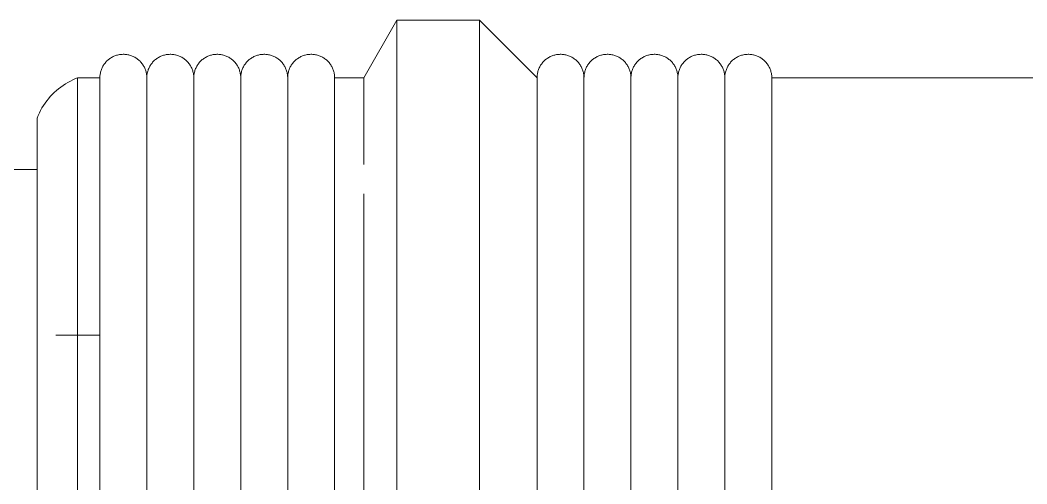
# Model space of a CAD drawing. Header units: inches. Extents: x -10318 to -7858, y -1627 to -453.
# Drawn here: x -8841.218 to -8839.549, y -576.167 to -575.398 of the extents above; entities that cross this region are included whole.
import ezdxf

# ---------------------------------------------------------------- set-up
doc = ezdxf.new("R2010")
doc.units = ezdxf.units.IN
doc.header["$MEASUREMENT"] = 0
doc.layers.add('A-GENM', color=13, linetype='Continuous', lineweight=9)

# ---------------------------------------------------------------- blocks, each defined once
blk = doc.blocks.new('Plasma_Rifle_Gun_19964 - Plasma_Rifle_Gun_19964-5158450-4-Lower')
at = {"layer": 'A-GENM'}
for p, q in [((-1.8774, 0.6194), (-1.9506, 0.6194)), ((-1.8774, 0.6194), (-1.9506, 0.6194)), ((-1.9506, 0.6194), (-1.8774, 0.6194))]:
    blk.add_line(p, q, dxfattribs=at)
blk = doc.blocks.new('M4_Assault_Rifle_14308 - M4_Assault_Rifle_14308-V5-4-Lower')
at = {"layer": 'A-GENM'}
for p, q in [((7.615, 2.6372), (7.5599, 2.5417)), ((7.7517, 2.6372), (7.615, 2.6372)), ((7.615, 2.6372), (7.615, 1.8851)), ((7.8472, 2.5417), (7.7517, 2.6372)), ((7.7517, 2.6372), (7.7517, 1.8851)), ((7.1226, 2.5417), (7.0855, 2.5417)), ((7.0855, 2.5417), (7.0855, 1.8851)), ((7.1226, 1.8851), (7.1226, 2.5417)), ((7.2004, 2.5417), (7.2004, 1.8851)), ((7.2783, 2.5417), (7.2783, 1.8851)), ((7.3561, 2.5417), (7.3561, 1.8851)), ((7.4339, 2.5417), (7.4339, 1.8851)), ((7.5599, 2.5417), (7.5117, 2.5417)), ((7.5117, 2.5417), (7.5117, 1.8851)), ((7.5599, 2.5417), (7.5599, 2.3979)), ((7.8472, 2.5417), (7.8472, 1.8851)), ((7.925, 2.5417), (7.925, 1.8851)), ((8.0028, 2.5417), (8.0028, 1.8851)), ((8.0807, 2.5417), (8.0807, 1.8851)), ((8.1585, 2.5417), (8.1585, 1.8851)), ((8.2845, 2.5417), (8.2363, 2.5417)), ((8.2363, 2.5417), (8.2363, 1.8851)), ((9.18, 2.5417), (8.2845, 2.5417)), ((7.0186, 2.4747), (7.0186, 1.8851)), ((7.0186, 2.3899), (3.9787, 2.3899)), ((7.0186, 2.3899), (7.0186, 1.8851)), ((7.5599, 2.3494), (7.5599, 1.8851)), ((7.0855, 2.1364), (7.0855, 2.0585)), ((7.0186, 1.8851), (7.0186, 1.3803)), ((7.0186, 1.8851), (7.0186, 1.2956)), ((7.0855, 1.8851), (7.0855, 1.2286)), ((7.1226, 1.2286), (7.1226, 1.8851)), ((7.2004, 1.8851), (7.2004, 1.2286)), ((7.2783, 1.8851), (7.2783, 1.2286)), ((7.3561, 1.8851), (7.3561, 1.2286)), ((7.4339, 1.8851), (7.4339, 1.2286)), ((7.5117, 1.8851), (7.5117, 1.2286)), ((7.5599, 1.8851), (7.5599, 1.2286)), ((7.615, 1.8851), (7.615, 1.1331)), ((7.7517, 1.8851), (7.7517, 1.1331)), ((7.8472, 1.8851), (7.8472, 1.2286)), ((7.925, 1.8851), (7.925, 1.2286)), ((8.0028, 1.8851), (8.0028, 1.2286)), ((8.0807, 1.8851), (8.0807, 1.2286)), ((8.1585, 1.8851), (8.1585, 1.2286)), ((8.2363, 1.8851), (8.2363, 1.2286))]:
    blk.add_line(p, q, dxfattribs=at)
at = {"layer": 'A-GENM', "flags": 128}
for points in [[(7.1226, 2.5417), (7.1227, 2.5432), (7.1228, 2.5448), (7.1229, 2.5463), (7.1231, 2.5479), (7.1234, 2.5494), (7.1238, 2.5509), (7.1242, 2.5524), (7.1246, 2.5539), (7.1251, 2.5554), (7.1257, 2.5568), (7.1263, 2.5582), (7.127, 2.5596), (7.1278, 2.561), (7.1286, 2.5623), (7.1294, 2.5636), (7.1303, 2.5649), (7.1313, 2.5661), (7.1323, 2.5673), (7.1333, 2.5685), (7.1344, 2.5696), (7.1356, 2.5706), (7.1368, 2.5717), (7.138, 2.5726), (7.1392, 2.5735), (7.1405, 2.5744), (7.1418, 2.5752), (7.1432, 2.576), (7.1446, 2.5767), (7.146, 2.5773), (7.1474, 2.5779), (7.1489, 2.5785), (7.1504, 2.5789), (7.1519, 2.5794), (7.1534, 2.5797), (7.1549, 2.58), (7.1565, 2.5802), (7.158, 2.5804), (7.1596, 2.5805), (7.1611, 2.5806), (7.1627, 2.5806), (7.1642, 2.5805), (7.1658, 2.5803), (7.1673, 2.5801), (7.1689, 2.5799), (7.1704, 2.5796), (7.1719, 2.5792), (7.1734, 2.5787), (7.1749, 2.5782), (7.1763, 2.5777), (7.1777, 2.5771), (7.1791, 2.5764), (7.1805, 2.5756), (7.1818, 2.5749), (7.1832, 2.574), (7.1844, 2.5731), (7.1857, 2.5722), (7.1869, 2.5712), (7.188, 2.5702), (7.1892, 2.5691), (7.1902, 2.568), (7.1913, 2.5668), (7.1922, 2.5656), (7.1932, 2.5643), (7.194, 2.563), (7.1949, 2.5617), (7.1957, 2.5604), (7.1964, 2.559), (7.197, 2.5576), (7.1976, 2.5562), (7.1982, 2.5547), (7.1987, 2.5532), (7.1991, 2.5517), (7.1995, 2.5502), (7.1998, 2.5487), (7.2001, 2.5472), (7.2002, 2.5456), (7.2004, 2.5441), (7.2004, 2.5425), (7.2004, 2.5417)], [(7.2004, 2.5417), (7.2005, 2.5432), (7.2006, 2.5448), (7.2007, 2.5463), (7.2009, 2.5479), (7.2012, 2.5494), (7.2016, 2.5509), (7.202, 2.5524), (7.2024, 2.5539), (7.2029, 2.5554), (7.2035, 2.5568), (7.2041, 2.5582), (7.2048, 2.5596), (7.2056, 2.561), (7.2064, 2.5623), (7.2072, 2.5636), (7.2081, 2.5649), (7.2091, 2.5661), (7.2101, 2.5673), (7.2111, 2.5685), (7.2122, 2.5696), (7.2134, 2.5706), (7.2146, 2.5717), (7.2158, 2.5726), (7.217, 2.5735), (7.2183, 2.5744), (7.2197, 2.5752), (7.221, 2.576), (7.2224, 2.5767), (7.2238, 2.5773), (7.2253, 2.5779), (7.2267, 2.5785), (7.2282, 2.5789), (7.2297, 2.5794), (7.2312, 2.5797), (7.2327, 2.58), (7.2343, 2.5802), (7.2358, 2.5804), (7.2374, 2.5805), (7.2389, 2.5806), (7.2405, 2.5806), (7.242, 2.5805), (7.2436, 2.5803), (7.2451, 2.5801), (7.2467, 2.5799), (7.2482, 2.5796), (7.2497, 2.5792), (7.2512, 2.5787), (7.2527, 2.5782), (7.2541, 2.5777), (7.2555, 2.5771), (7.2569, 2.5764), (7.2583, 2.5756), (7.2597, 2.5749), (7.261, 2.574), (7.2622, 2.5731), (7.2635, 2.5722), (7.2647, 2.5712), (7.2658, 2.5702), (7.267, 2.5691), (7.268, 2.568), (7.2691, 2.5668), (7.27, 2.5656), (7.271, 2.5643), (7.2719, 2.563), (7.2727, 2.5617), (7.2735, 2.5604), (7.2742, 2.559), (7.2748, 2.5576), (7.2755, 2.5562), (7.276, 2.5547), (7.2765, 2.5532), (7.2769, 2.5517), (7.2773, 2.5502), (7.2776, 2.5487), (7.2779, 2.5472), (7.2781, 2.5456), (7.2782, 2.5441), (7.2782, 2.5425), (7.2783, 2.5417)], [(7.2783, 2.5417), (7.2783, 2.5432), (7.2784, 2.5448), (7.2785, 2.5463), (7.2787, 2.5479), (7.279, 2.5494), (7.2794, 2.5509), (7.2798, 2.5524), (7.2802, 2.5539), (7.2807, 2.5554), (7.2813, 2.5568), (7.282, 2.5582), (7.2826, 2.5596), (7.2834, 2.561), (7.2842, 2.5623), (7.285, 2.5636), (7.286, 2.5649), (7.2869, 2.5661), (7.2879, 2.5673), (7.289, 2.5685), (7.2901, 2.5696), (7.2912, 2.5706), (7.2924, 2.5717), (7.2936, 2.5726), (7.2948, 2.5735), (7.2961, 2.5744), (7.2975, 2.5752), (7.2988, 2.576), (7.3002, 2.5767), (7.3016, 2.5773), (7.3031, 2.5779), (7.3045, 2.5785), (7.306, 2.5789), (7.3075, 2.5794), (7.309, 2.5797), (7.3105, 2.58), (7.3121, 2.5802), (7.3136, 2.5804), (7.3152, 2.5805), (7.3167, 2.5806), (7.3183, 2.5806), (7.3198, 2.5805), (7.3214, 2.5803), (7.3229, 2.5801), (7.3245, 2.5799), (7.326, 2.5796), (7.3275, 2.5792), (7.329, 2.5787), (7.3305, 2.5782), (7.3319, 2.5777), (7.3333, 2.5771), (7.3347, 2.5764), (7.3361, 2.5756), (7.3375, 2.5749), (7.3388, 2.574), (7.3401, 2.5731), (7.3413, 2.5722), (7.3425, 2.5712), (7.3437, 2.5702), (7.3448, 2.5691), (7.3458, 2.568), (7.3469, 2.5668), (7.3479, 2.5656), (7.3488, 2.5643), (7.3497, 2.563), (7.3505, 2.5617), (7.3513, 2.5604), (7.352, 2.559), (7.3527, 2.5576), (7.3533, 2.5562), (7.3538, 2.5547), (7.3543, 2.5532), (7.3547, 2.5517), (7.3551, 2.5502), (7.3554, 2.5487), (7.3557, 2.5472), (7.3559, 2.5456), (7.356, 2.5441), (7.3561, 2.5425), (7.3561, 2.5417)], [(7.3561, 2.5417), (7.3561, 2.5432), (7.3562, 2.5448), (7.3563, 2.5463), (7.3566, 2.5479), (7.3568, 2.5494), (7.3572, 2.5509), (7.3576, 2.5524), (7.358, 2.5539), (7.3586, 2.5554), (7.3591, 2.5568), (7.3598, 2.5582), (7.3605, 2.5596), (7.3612, 2.561), (7.362, 2.5623), (7.3629, 2.5636), (7.3638, 2.5649), (7.3647, 2.5661), (7.3657, 2.5673), (7.3668, 2.5685), (7.3679, 2.5696), (7.369, 2.5706), (7.3702, 2.5717), (7.3714, 2.5726), (7.3727, 2.5735), (7.3739, 2.5744), (7.3753, 2.5752), (7.3766, 2.576), (7.378, 2.5767), (7.3794, 2.5773), (7.3809, 2.5779), (7.3823, 2.5785), (7.3838, 2.5789), (7.3853, 2.5794), (7.3868, 2.5797), (7.3884, 2.58), (7.3899, 2.5802), (7.3914, 2.5804), (7.393, 2.5805), (7.3945, 2.5806), (7.3961, 2.5806), (7.3977, 2.5805), (7.3992, 2.5803), (7.4007, 2.5801), (7.4023, 2.5799), (7.4038, 2.5796), (7.4053, 2.5792), (7.4068, 2.5787), (7.4083, 2.5782), (7.4097, 2.5777), (7.4112, 2.5771), (7.4126, 2.5764), (7.4139, 2.5756), (7.4153, 2.5749), (7.4166, 2.574), (7.4179, 2.5731), (7.4191, 2.5722), (7.4203, 2.5712), (7.4215, 2.5702), (7.4226, 2.5691), (7.4237, 2.568), (7.4247, 2.5668), (7.4257, 2.5656), (7.4266, 2.5643), (7.4275, 2.563), (7.4283, 2.5617), (7.4291, 2.5604), (7.4298, 2.559), (7.4305, 2.5576), (7.4311, 2.5562), (7.4316, 2.5547), (7.4321, 2.5532), (7.4325, 2.5517), (7.4329, 2.5502), (7.4332, 2.5487), (7.4335, 2.5472), (7.4337, 2.5456), (7.4338, 2.5441), (7.4339, 2.5425), (7.4339, 2.5417)], [(7.4339, 2.5417), (7.4339, 2.5432), (7.434, 2.5448), (7.4341, 2.5463), (7.4344, 2.5479), (7.4346, 2.5494), (7.435, 2.5509), (7.4354, 2.5524), (7.4358, 2.5539), (7.4364, 2.5554), (7.4369, 2.5568), (7.4376, 2.5582), (7.4383, 2.5596), (7.439, 2.561), (7.4398, 2.5623), (7.4407, 2.5636), (7.4416, 2.5649), (7.4425, 2.5661), (7.4435, 2.5673), (7.4446, 2.5685), (7.4457, 2.5696), (7.4468, 2.5706), (7.448, 2.5717), (7.4492, 2.5726), (7.4505, 2.5735), (7.4518, 2.5744), (7.4531, 2.5752), (7.4544, 2.576), (7.4558, 2.5767), (7.4572, 2.5773), (7.4587, 2.5779), (7.4601, 2.5785), (7.4616, 2.5789), (7.4631, 2.5794), (7.4646, 2.5797), (7.4662, 2.58), (7.4677, 2.5802), (7.4692, 2.5804), (7.4708, 2.5805), (7.4724, 2.5806), (7.4739, 2.5806), (7.4755, 2.5805), (7.477, 2.5803), (7.4786, 2.5801), (7.4801, 2.5799), (7.4816, 2.5796), (7.4831, 2.5792), (7.4846, 2.5787), (7.4861, 2.5782), (7.4875, 2.5777), (7.489, 2.5771), (7.4904, 2.5764), (7.4917, 2.5756), (7.4931, 2.5749), (7.4944, 2.574), (7.4957, 2.5731), (7.4969, 2.5722), (7.4981, 2.5712), (7.4993, 2.5702), (7.5004, 2.5691), (7.5015, 2.568), (7.5025, 2.5668), (7.5035, 2.5656), (7.5044, 2.5643), (7.5053, 2.563), (7.5061, 2.5617), (7.5069, 2.5604), (7.5076, 2.559), (7.5083, 2.5576), (7.5089, 2.5562), (7.5094, 2.5547), (7.5099, 2.5532), (7.5104, 2.5517), (7.5107, 2.5502), (7.511, 2.5487), (7.5113, 2.5472), (7.5115, 2.5456), (7.5116, 2.5441), (7.5117, 2.5425), (7.5117, 2.5417)], [(7.8472, 2.5417), (7.8473, 2.5432), (7.8474, 2.5448), (7.8475, 2.5463), (7.8477, 2.5479), (7.848, 2.5494), (7.8483, 2.5509), (7.8487, 2.5524), (7.8492, 2.5539), (7.8497, 2.5554), (7.8503, 2.5568), (7.8509, 2.5582), (7.8516, 2.5596), (7.8524, 2.561), (7.8532, 2.5623), (7.854, 2.5636), (7.8549, 2.5649), (7.8559, 2.5661), (7.8569, 2.5673), (7.8579, 2.5685), (7.859, 2.5696), (7.8602, 2.5706), (7.8613, 2.5717), (7.8626, 2.5726), (7.8638, 2.5735), (7.8651, 2.5744), (7.8664, 2.5752), (7.8678, 2.576), (7.8692, 2.5767), (7.8706, 2.5773), (7.872, 2.5779), (7.8735, 2.5785), (7.875, 2.5789), (7.8765, 2.5794), (7.878, 2.5797), (7.8795, 2.58), (7.8811, 2.5802), (7.8826, 2.5804), (7.8842, 2.5805), (7.8857, 2.5806), (7.8873, 2.5806), (7.8888, 2.5805), (7.8904, 2.5803), (7.8919, 2.5801), (7.8935, 2.5799), (7.895, 2.5796), (7.8965, 2.5792), (7.898, 2.5787), (7.8994, 2.5782), (7.9009, 2.5777), (7.9023, 2.5771), (7.9037, 2.5764), (7.9051, 2.5756), (7.9064, 2.5749), (7.9078, 2.574), (7.909, 2.5731), (7.9103, 2.5722), (7.9115, 2.5712), (7.9126, 2.5702), (7.9137, 2.5691), (7.9148, 2.568), (7.9158, 2.5668), (7.9168, 2.5656), (7.9178, 2.5643), (7.9186, 2.563), (7.9195, 2.5617), (7.9202, 2.5604), (7.921, 2.559), (7.9216, 2.5576), (7.9222, 2.5562), (7.9228, 2.5547), (7.9233, 2.5532), (7.9237, 2.5517), (7.9241, 2.5502), (7.9244, 2.5487), (7.9246, 2.5472), (7.9248, 2.5456), (7.925, 2.5441), (7.925, 2.5425), (7.925, 2.5417)], [(7.925, 2.5417), (7.9251, 2.5432), (7.9252, 2.5448), (7.9253, 2.5463), (7.9255, 2.5479), (7.9258, 2.5494), (7.9262, 2.5509), (7.9266, 2.5524), (7.927, 2.5539), (7.9275, 2.5554), (7.9281, 2.5568), (7.9287, 2.5582), (7.9294, 2.5596), (7.9302, 2.561), (7.931, 2.5623), (7.9318, 2.5636), (7.9327, 2.5649), (7.9337, 2.5661), (7.9347, 2.5673), (7.9357, 2.5685), (7.9368, 2.5696), (7.938, 2.5706), (7.9392, 2.5717), (7.9404, 2.5726), (7.9416, 2.5735), (7.9429, 2.5744), (7.9442, 2.5752), (7.9456, 2.576), (7.947, 2.5767), (7.9484, 2.5773), (7.9498, 2.5779), (7.9513, 2.5785), (7.9528, 2.5789), (7.9543, 2.5794), (7.9558, 2.5797), (7.9573, 2.58), (7.9589, 2.5802), (7.9604, 2.5804), (7.962, 2.5805), (7.9635, 2.5806), (7.9651, 2.5806), (7.9666, 2.5805), (7.9682, 2.5803), (7.9697, 2.5801), (7.9713, 2.5799), (7.9728, 2.5796), (7.9743, 2.5792), (7.9758, 2.5787), (7.9773, 2.5782), (7.9787, 2.5777), (7.9801, 2.5771), (7.9815, 2.5764), (7.9829, 2.5756), (7.9842, 2.5749), (7.9856, 2.574), (7.9868, 2.5731), (7.9881, 2.5722), (7.9893, 2.5712), (7.9904, 2.5702), (7.9916, 2.5691), (7.9926, 2.568), (7.9937, 2.5668), (7.9946, 2.5656), (7.9956, 2.5643), (7.9964, 2.563), (7.9973, 2.5617), (7.9981, 2.5604), (7.9988, 2.559), (7.9994, 2.5576), (8, 2.5562), (8.0006, 2.5547), (8.0011, 2.5532), (8.0015, 2.5517), (8.0019, 2.5502), (8.0022, 2.5487), (8.0025, 2.5472), (8.0026, 2.5456), (8.0028, 2.5441), (8.0028, 2.5425), (8.0028, 2.5417)], [(8.0028, 2.5417), (8.0029, 2.5432), (8.003, 2.5448), (8.0031, 2.5463), (8.0033, 2.5479), (8.0036, 2.5494), (8.004, 2.5509), (8.0044, 2.5524), (8.0048, 2.5539), (8.0053, 2.5554), (8.0059, 2.5568), (8.0066, 2.5582), (8.0072, 2.5596), (8.008, 2.561), (8.0088, 2.5623), (8.0096, 2.5636), (8.0105, 2.5649), (8.0115, 2.5661), (8.0125, 2.5673), (8.0135, 2.5685), (8.0146, 2.5696), (8.0158, 2.5706), (8.017, 2.5717), (8.0182, 2.5726), (8.0194, 2.5735), (8.0207, 2.5744), (8.0221, 2.5752), (8.0234, 2.576), (8.0248, 2.5767), (8.0262, 2.5773), (8.0277, 2.5779), (8.0291, 2.5785), (8.0306, 2.5789), (8.0321, 2.5794), (8.0336, 2.5797), (8.0351, 2.58), (8.0367, 2.5802), (8.0382, 2.5804), (8.0398, 2.5805), (8.0413, 2.5806), (8.0429, 2.5806), (8.0444, 2.5805), (8.046, 2.5803), (8.0475, 2.5801), (8.0491, 2.5799), (8.0506, 2.5796), (8.0521, 2.5792), (8.0536, 2.5787), (8.0551, 2.5782), (8.0565, 2.5777), (8.0579, 2.5771), (8.0593, 2.5764), (8.0607, 2.5756), (8.0621, 2.5749), (8.0634, 2.574), (8.0646, 2.5731), (8.0659, 2.5722), (8.0671, 2.5712), (8.0682, 2.5702), (8.0694, 2.5691), (8.0704, 2.568), (8.0715, 2.5668), (8.0724, 2.5656), (8.0734, 2.5643), (8.0743, 2.563), (8.0751, 2.5617), (8.0759, 2.5604), (8.0766, 2.559), (8.0772, 2.5576), (8.0779, 2.5562), (8.0784, 2.5547), (8.0789, 2.5532), (8.0793, 2.5517), (8.0797, 2.5502), (8.08, 2.5487), (8.0803, 2.5472), (8.0805, 2.5456), (8.0806, 2.5441), (8.0806, 2.5425), (8.0807, 2.5417)], [(8.0807, 2.5417), (8.0807, 2.5432), (8.0808, 2.5448), (8.0809, 2.5463), (8.0811, 2.5479), (8.0814, 2.5494), (8.0818, 2.5509), (8.0822, 2.5524), (8.0826, 2.5539), (8.0831, 2.5554), (8.0837, 2.5568), (8.0844, 2.5582), (8.085, 2.5596), (8.0858, 2.561), (8.0866, 2.5623), (8.0874, 2.5636), (8.0884, 2.5649), (8.0893, 2.5661), (8.0903, 2.5673), (8.0914, 2.5685), (8.0925, 2.5696), (8.0936, 2.5706), (8.0948, 2.5717), (8.096, 2.5726), (8.0972, 2.5735), (8.0985, 2.5744), (8.0999, 2.5752), (8.1012, 2.576), (8.1026, 2.5767), (8.104, 2.5773), (8.1055, 2.5779), (8.1069, 2.5785), (8.1084, 2.5789), (8.1099, 2.5794), (8.1114, 2.5797), (8.1129, 2.58), (8.1145, 2.5802), (8.116, 2.5804), (8.1176, 2.5805), (8.1191, 2.5806), (8.1207, 2.5806), (8.1222, 2.5805), (8.1238, 2.5803), (8.1253, 2.5801), (8.1269, 2.5799), (8.1284, 2.5796), (8.1299, 2.5792), (8.1314, 2.5787), (8.1329, 2.5782), (8.1343, 2.5777), (8.1357, 2.5771), (8.1371, 2.5764), (8.1385, 2.5756), (8.1399, 2.5749), (8.1412, 2.574), (8.1425, 2.5731), (8.1437, 2.5722), (8.1449, 2.5712), (8.1461, 2.5702), (8.1472, 2.5691), (8.1482, 2.568), (8.1493, 2.5668), (8.1503, 2.5656), (8.1512, 2.5643), (8.1521, 2.563), (8.1529, 2.5617), (8.1537, 2.5604), (8.1544, 2.559), (8.1551, 2.5576), (8.1557, 2.5562), (8.1562, 2.5547), (8.1567, 2.5532), (8.1571, 2.5517), (8.1575, 2.5502), (8.1578, 2.5487), (8.1581, 2.5472), (8.1583, 2.5456), (8.1584, 2.5441), (8.1585, 2.5425), (8.1585, 2.5417)], [(8.1585, 2.5417), (8.1585, 2.5432), (8.1586, 2.5448), (8.1587, 2.5463), (8.159, 2.5479), (8.1592, 2.5494), (8.1596, 2.5509), (8.16, 2.5524), (8.1604, 2.5539), (8.161, 2.5554), (8.1615, 2.5568), (8.1622, 2.5582), (8.1629, 2.5596), (8.1636, 2.561), (8.1644, 2.5623), (8.1653, 2.5636), (8.1662, 2.5649), (8.1671, 2.5661), (8.1681, 2.5673), (8.1692, 2.5685), (8.1703, 2.5696), (8.1714, 2.5706), (8.1726, 2.5717), (8.1738, 2.5726), (8.1751, 2.5735), (8.1763, 2.5744), (8.1777, 2.5752), (8.179, 2.576), (8.1804, 2.5767), (8.1818, 2.5773), (8.1833, 2.5779), (8.1847, 2.5785), (8.1862, 2.5789), (8.1877, 2.5794), (8.1892, 2.5797), (8.1908, 2.58), (8.1923, 2.5802), (8.1938, 2.5804), (8.1954, 2.5805), (8.1969, 2.5806), (8.1985, 2.5806), (8.2001, 2.5805), (8.2016, 2.5803), (8.2031, 2.5801), (8.2047, 2.5799), (8.2062, 2.5796), (8.2077, 2.5792), (8.2092, 2.5787), (8.2107, 2.5782), (8.2121, 2.5777), (8.2136, 2.5771), (8.215, 2.5764), (8.2163, 2.5756), (8.2177, 2.5749), (8.219, 2.574), (8.2203, 2.5731), (8.2215, 2.5722), (8.2227, 2.5712), (8.2239, 2.5702), (8.225, 2.5691), (8.2261, 2.568), (8.2271, 2.5668), (8.2281, 2.5656), (8.229, 2.5643), (8.2299, 2.563), (8.2307, 2.5617), (8.2315, 2.5604), (8.2322, 2.559), (8.2329, 2.5576), (8.2335, 2.5562), (8.234, 2.5547), (8.2345, 2.5532), (8.2349, 2.5517), (8.2353, 2.5502), (8.2356, 2.5487), (8.2359, 2.5472), (8.2361, 2.5456), (8.2362, 2.5441), (8.2363, 2.5425), (8.2363, 2.5417)], [(7.0186, 2.4747), (7.0204, 2.4791), (7.0223, 2.4833), (7.0244, 2.4875), (7.0267, 2.4916), (7.0292, 2.4956), (7.0318, 2.4995), (7.0346, 2.5033), (7.0375, 2.507), (7.0405, 2.5105), (7.0437, 2.514), (7.0471, 2.5173), (7.0505, 2.5204), (7.0541, 2.5235), (7.0578, 2.5263), (7.0616, 2.5291), (7.0655, 2.5316), (7.0696, 2.534), (7.0737, 2.5363), (7.0779, 2.5384), (7.0822, 2.5403), (7.0855, 2.5417)], [(7.1226, 2.5417), (7.1226, 2.5411), (7.1226, 2.5396), (7.1226, 2.537), (7.1226, 2.5333), (7.1226, 2.5286), (7.1226, 2.5229), (7.1226, 2.5161), (7.1226, 2.5083), (7.1226, 2.4996), (7.1226, 2.4898), (7.1226, 2.4791), (7.1226, 2.4675), (7.1226, 2.4549), (7.1226, 2.4414), (7.1226, 2.427), (7.1226, 2.4117), (7.1226, 2.3956), (7.1226, 2.3787), (7.1226, 2.361), (7.1226, 2.3426), (7.1226, 2.3234), (7.1226, 2.3035), (7.1226, 2.2829), (7.1226, 2.2617), (7.1226, 2.2399), (7.1226, 2.2175), (7.1226, 2.1946), (7.1226, 2.1712), (7.1226, 2.1473), (7.1226, 2.123), (7.1226, 2.0984), (7.1226, 2.0734), (7.1226, 2.0481), (7.1226, 2.0225), (7.1226, 1.9967), (7.1226, 1.9708), (7.1226, 1.9447), (7.1226, 1.9185), (7.1226, 1.8922), (7.1226, 1.8851)], [(7.1226, 2.3561), (7.1226, 2.374), (7.1226, 2.3912), (7.1226, 2.4075), (7.1226, 2.423), (7.1226, 2.4376), (7.1226, 2.4513), (7.1226, 2.4642), (7.1226, 2.4761), (7.1226, 2.4871), (7.1226, 2.4971), (7.1226, 2.5061), (7.1226, 2.5141), (7.1226, 2.5211), (7.1226, 2.5271), (7.1226, 2.5321), (7.1226, 2.5361), (7.1226, 2.539), (7.1226, 2.5408), (7.1226, 2.5416)], [(7.2004, 2.5417), (7.2004, 2.5411), (7.2004, 2.5396), (7.2004, 2.537), (7.2004, 2.5333), (7.2004, 2.5286), (7.2004, 2.5229), (7.2004, 2.5161), (7.2004, 2.5083), (7.2004, 2.4996), (7.2004, 2.4898), (7.2004, 2.4791), (7.2004, 2.4675)], [(7.2004, 2.5417), (7.2004, 2.5411), (7.2004, 2.5396), (7.2004, 2.537), (7.2004, 2.5333), (7.2004, 2.5286), (7.2004, 2.5229), (7.2004, 2.5161), (7.2004, 2.5083), (7.2004, 2.4996), (7.2004, 2.4898), (7.2004, 2.4791), (7.2004, 2.4675), (7.2004, 2.4549), (7.2004, 2.4414), (7.2004, 2.427), (7.2004, 2.4117), (7.2004, 2.3956), (7.2004, 2.3787), (7.2004, 2.361), (7.2004, 2.3426), (7.2004, 2.3234), (7.2004, 2.3035), (7.2004, 2.2829), (7.2004, 2.2617), (7.2004, 2.2399), (7.2004, 2.2175), (7.2004, 2.1946), (7.2004, 2.1712), (7.2004, 2.1473), (7.2004, 2.123), (7.2004, 2.0984), (7.2004, 2.0734), (7.2004, 2.0481), (7.2004, 2.0225), (7.2004, 1.9967), (7.2004, 1.9708), (7.2004, 1.9447), (7.2004, 1.9185), (7.2004, 1.8922), (7.2004, 1.8851)], [(7.2004, 1.8851), (7.2004, 1.9114), (7.2004, 1.9376), (7.2004, 1.9637), (7.2004, 1.9897), (7.2004, 2.0156), (7.2004, 2.0412), (7.2004, 2.0666), (7.2004, 2.0917), (7.2004, 2.1164), (7.2004, 2.1408), (7.2004, 2.1648), (7.2004, 2.1883), (7.2004, 2.2114), (7.2004, 2.2339), (7.2004, 2.2559), (7.2004, 2.2772), (7.2004, 2.298), (7.2004, 2.3181), (7.2004, 2.3374), (7.2004, 2.3561), (7.2004, 2.374), (7.2004, 2.3912), (7.2004, 2.4075), (7.2004, 2.423), (7.2004, 2.4376), (7.2004, 2.4513), (7.2004, 2.4642), (7.2004, 2.4761), (7.2004, 2.4871), (7.2004, 2.4971), (7.2004, 2.5061), (7.2004, 2.5141), (7.2004, 2.5211), (7.2004, 2.5271), (7.2004, 2.5321), (7.2004, 2.5361), (7.2004, 2.539), (7.2004, 2.5408), (7.2004, 2.5416)], [(7.2004, 1.9637), (7.2004, 1.9897), (7.2004, 2.0156), (7.2004, 2.0412), (7.2004, 2.0666), (7.2004, 2.0917), (7.2004, 2.1164), (7.2004, 2.1408), (7.2004, 2.1648), (7.2004, 2.1883), (7.2004, 2.2114), (7.2004, 2.2339), (7.2004, 2.2559), (7.2004, 2.2772), (7.2004, 2.298), (7.2004, 2.3181), (7.2004, 2.3374), (7.2004, 2.3561), (7.2004, 2.374), (7.2004, 2.3912), (7.2004, 2.4075), (7.2004, 2.423), (7.2004, 2.4376), (7.2004, 2.4513), (7.2004, 2.4642), (7.2004, 2.4761), (7.2004, 2.4871), (7.2004, 2.4971), (7.2004, 2.5061), (7.2004, 2.5141), (7.2004, 2.5211), (7.2004, 2.5271), (7.2004, 2.5321), (7.2004, 2.5361), (7.2004, 2.539), (7.2004, 2.5408), (7.2004, 2.5416)], [(7.2783, 2.5417), (7.2783, 2.5411), (7.2783, 2.5396), (7.2783, 2.537), (7.2783, 2.5333), (7.2783, 2.5286), (7.2783, 2.5229), (7.2783, 2.5161), (7.2783, 2.5083), (7.2783, 2.4996), (7.2783, 2.4898), (7.2783, 2.4791), (7.2783, 2.4675)], [(7.2783, 2.5417), (7.2783, 2.5411), (7.2783, 2.5396), (7.2783, 2.537), (7.2783, 2.5333), (7.2783, 2.5286), (7.2783, 2.5229), (7.2783, 2.5161), (7.2783, 2.5083), (7.2783, 2.4996), (7.2783, 2.4898), (7.2783, 2.4791), (7.2783, 2.4675), (7.2783, 2.4549), (7.2783, 2.4414), (7.2783, 2.427), (7.2783, 2.4117), (7.2783, 2.3956), (7.2783, 2.3787), (7.2783, 2.361), (7.2783, 2.3426), (7.2783, 2.3234), (7.2783, 2.3035), (7.2783, 2.2829), (7.2783, 2.2617), (7.2783, 2.2399), (7.2783, 2.2175), (7.2783, 2.1946), (7.2783, 2.1712), (7.2783, 2.1473), (7.2783, 2.123), (7.2783, 2.0984), (7.2783, 2.0734), (7.2783, 2.0481), (7.2783, 2.0225), (7.2783, 1.9967), (7.2783, 1.9708), (7.2783, 1.9447), (7.2783, 1.9185), (7.2783, 1.8922), (7.2783, 1.8851)], [(7.2783, 1.8851), (7.2783, 1.9114), (7.2783, 1.9376), (7.2783, 1.9637), (7.2783, 1.9897), (7.2783, 2.0156), (7.2783, 2.0412), (7.2783, 2.0666), (7.2783, 2.0917), (7.2783, 2.1164), (7.2783, 2.1408), (7.2783, 2.1648), (7.2783, 2.1883), (7.2783, 2.2114), (7.2783, 2.2339), (7.2783, 2.2559), (7.2783, 2.2772), (7.2783, 2.298), (7.2783, 2.3181), (7.2783, 2.3374), (7.2783, 2.3561), (7.2783, 2.374), (7.2783, 2.3912), (7.2783, 2.4075), (7.2783, 2.423), (7.2783, 2.4376), (7.2783, 2.4513), (7.2783, 2.4642), (7.2783, 2.4761), (7.2783, 2.4871), (7.2783, 2.4971), (7.2783, 2.5061), (7.2783, 2.5141), (7.2783, 2.5211), (7.2783, 2.5271), (7.2783, 2.5321), (7.2783, 2.5361), (7.2783, 2.539), (7.2783, 2.5408), (7.2783, 2.5416)], [(7.2783, 1.9637), (7.2783, 1.9897), (7.2783, 2.0156), (7.2783, 2.0412), (7.2783, 2.0666), (7.2783, 2.0917), (7.2783, 2.1164), (7.2783, 2.1408), (7.2783, 2.1648), (7.2783, 2.1883), (7.2783, 2.2114), (7.2783, 2.2339), (7.2783, 2.2559), (7.2783, 2.2772), (7.2783, 2.298), (7.2783, 2.3181), (7.2783, 2.3374), (7.2783, 2.3561), (7.2783, 2.374), (7.2783, 2.3912), (7.2783, 2.4075), (7.2783, 2.423), (7.2783, 2.4376), (7.2783, 2.4513), (7.2783, 2.4642), (7.2783, 2.4761), (7.2783, 2.4871), (7.2783, 2.4971), (7.2783, 2.5061), (7.2783, 2.5141), (7.2783, 2.5211), (7.2783, 2.5271), (7.2783, 2.5321), (7.2783, 2.5361), (7.2783, 2.539), (7.2783, 2.5408), (7.2783, 2.5416)], [(7.3561, 2.5417), (7.3561, 2.5411), (7.3561, 2.5396), (7.3561, 2.537), (7.3561, 2.5333), (7.3561, 2.5286), (7.3561, 2.5229), (7.3561, 2.5161), (7.3561, 2.5083), (7.3561, 2.4996), (7.3561, 2.4898), (7.3561, 2.4791), (7.3561, 2.4675)], [(7.3561, 2.5417), (7.3561, 2.5411), (7.3561, 2.5396), (7.3561, 2.537), (7.3561, 2.5333), (7.3561, 2.5286), (7.3561, 2.5229), (7.3561, 2.5161), (7.3561, 2.5083), (7.3561, 2.4996), (7.3561, 2.4898), (7.3561, 2.4791), (7.3561, 2.4675), (7.3561, 2.4549), (7.3561, 2.4414), (7.3561, 2.427), (7.3561, 2.4117), (7.3561, 2.3956), (7.3561, 2.3787), (7.3561, 2.361), (7.3561, 2.3426), (7.3561, 2.3234), (7.3561, 2.3035), (7.3561, 2.2829), (7.3561, 2.2617), (7.3561, 2.2399), (7.3561, 2.2175), (7.3561, 2.1946), (7.3561, 2.1712), (7.3561, 2.1473), (7.3561, 2.123), (7.3561, 2.0984), (7.3561, 2.0734), (7.3561, 2.0481), (7.3561, 2.0225), (7.3561, 1.9967), (7.3561, 1.9708), (7.3561, 1.9447), (7.3561, 1.9185), (7.3561, 1.8922), (7.3561, 1.8851)], [(7.3561, 1.8851), (7.3561, 1.9114), (7.3561, 1.9376), (7.3561, 1.9637), (7.3561, 1.9897), (7.3561, 2.0156), (7.3561, 2.0412), (7.3561, 2.0666), (7.3561, 2.0917), (7.3561, 2.1164), (7.3561, 2.1408), (7.3561, 2.1648), (7.3561, 2.1883), (7.3561, 2.2114), (7.3561, 2.2339), (7.3561, 2.2559), (7.3561, 2.2772), (7.3561, 2.298), (7.3561, 2.3181), (7.3561, 2.3374), (7.3561, 2.3561), (7.3561, 2.374), (7.3561, 2.3912), (7.3561, 2.4075), (7.3561, 2.423), (7.3561, 2.4376), (7.3561, 2.4513), (7.3561, 2.4642), (7.3561, 2.4761), (7.3561, 2.4871), (7.3561, 2.4971), (7.3561, 2.5061), (7.3561, 2.5141), (7.3561, 2.5211), (7.3561, 2.5271), (7.3561, 2.5321), (7.3561, 2.5361), (7.3561, 2.539), (7.3561, 2.5408), (7.3561, 2.5416)], [(7.3561, 1.9637), (7.3561, 1.9897), (7.3561, 2.0156), (7.3561, 2.0412), (7.3561, 2.0666), (7.3561, 2.0917), (7.3561, 2.1164), (7.3561, 2.1408), (7.3561, 2.1648), (7.3561, 2.1883), (7.3561, 2.2114), (7.3561, 2.2339), (7.3561, 2.2559), (7.3561, 2.2772), (7.3561, 2.298), (7.3561, 2.3181), (7.3561, 2.3374), (7.3561, 2.3561), (7.3561, 2.374), (7.3561, 2.3912), (7.3561, 2.4075), (7.3561, 2.423), (7.3561, 2.4376), (7.3561, 2.4513), (7.3561, 2.4642), (7.3561, 2.4761), (7.3561, 2.4871), (7.3561, 2.4971), (7.3561, 2.5061), (7.3561, 2.5141), (7.3561, 2.5211), (7.3561, 2.5271), (7.3561, 2.5321), (7.3561, 2.5361), (7.3561, 2.539), (7.3561, 2.5408), (7.3561, 2.5416)], [(7.4339, 2.5417), (7.4339, 2.5411), (7.4339, 2.5396), (7.4339, 2.537), (7.4339, 2.5333), (7.4339, 2.5286), (7.4339, 2.5229), (7.4339, 2.5161), (7.4339, 2.5083), (7.4339, 2.4996), (7.4339, 2.4898), (7.4339, 2.4791), (7.4339, 2.4675)], [(7.4339, 2.5417), (7.4339, 2.5411), (7.4339, 2.5396), (7.4339, 2.537), (7.4339, 2.5333), (7.4339, 2.5286), (7.4339, 2.5229), (7.4339, 2.5161), (7.4339, 2.5083), (7.4339, 2.4996), (7.4339, 2.4898), (7.4339, 2.4791), (7.4339, 2.4675), (7.4339, 2.4549), (7.4339, 2.4414), (7.4339, 2.427), (7.4339, 2.4117), (7.4339, 2.3956), (7.4339, 2.3787), (7.4339, 2.361), (7.4339, 2.3426), (7.4339, 2.3234), (7.4339, 2.3035), (7.4339, 2.2829), (7.4339, 2.2617), (7.4339, 2.2399), (7.4339, 2.2175), (7.4339, 2.1946), (7.4339, 2.1712), (7.4339, 2.1473), (7.4339, 2.123), (7.4339, 2.0984), (7.4339, 2.0734), (7.4339, 2.0481), (7.4339, 2.0225), (7.4339, 1.9967), (7.4339, 1.9708), (7.4339, 1.9447), (7.4339, 1.9185), (7.4339, 1.8922), (7.4339, 1.8851)], [(7.4339, 1.8851), (7.4339, 1.9114), (7.4339, 1.9376), (7.4339, 1.9637), (7.4339, 1.9897), (7.4339, 2.0156), (7.4339, 2.0412), (7.4339, 2.0666), (7.4339, 2.0917), (7.4339, 2.1164), (7.4339, 2.1408), (7.4339, 2.1648), (7.4339, 2.1883), (7.4339, 2.2114), (7.4339, 2.2339), (7.4339, 2.2559), (7.4339, 2.2772), (7.4339, 2.298), (7.4339, 2.3181), (7.4339, 2.3374), (7.4339, 2.3561), (7.4339, 2.374), (7.4339, 2.3912), (7.4339, 2.4075), (7.4339, 2.423), (7.4339, 2.4376), (7.4339, 2.4513), (7.4339, 2.4642), (7.4339, 2.4761), (7.4339, 2.4871), (7.4339, 2.4971), (7.4339, 2.5061), (7.4339, 2.5141), (7.4339, 2.5211), (7.4339, 2.5271), (7.4339, 2.5321), (7.4339, 2.5361), (7.4339, 2.539), (7.4339, 2.5408), (7.4339, 2.5416)], [(7.4339, 1.9637), (7.4339, 1.9897), (7.4339, 2.0156), (7.4339, 2.0412), (7.4339, 2.0666), (7.4339, 2.0917), (7.4339, 2.1164), (7.4339, 2.1408), (7.4339, 2.1648), (7.4339, 2.1883), (7.4339, 2.2114), (7.4339, 2.2339), (7.4339, 2.2559), (7.4339, 2.2772), (7.4339, 2.298), (7.4339, 2.3181), (7.4339, 2.3374), (7.4339, 2.3561), (7.4339, 2.374), (7.4339, 2.3912), (7.4339, 2.4075), (7.4339, 2.423), (7.4339, 2.4376), (7.4339, 2.4513), (7.4339, 2.4642), (7.4339, 2.4761), (7.4339, 2.4871), (7.4339, 2.4971), (7.4339, 2.5061), (7.4339, 2.5141), (7.4339, 2.5211), (7.4339, 2.5271), (7.4339, 2.5321), (7.4339, 2.5361), (7.4339, 2.539), (7.4339, 2.5408), (7.4339, 2.5416)], [(7.5117, 2.5417), (7.5117, 2.5411), (7.5117, 2.5396), (7.5117, 2.537), (7.5117, 2.5333), (7.5117, 2.5286), (7.5117, 2.5229), (7.5117, 2.5161), (7.5117, 2.5083), (7.5117, 2.4996), (7.5117, 2.4898), (7.5117, 2.4791), (7.5117, 2.4675), (7.5117, 2.4549), (7.5117, 2.4414), (7.5117, 2.427), (7.5117, 2.4117), (7.5117, 2.3956), (7.5117, 2.3787), (7.5117, 2.361), (7.5117, 2.3426)], [(7.5117, 1.8851), (7.5117, 1.9114), (7.5117, 1.9376), (7.5117, 1.9637), (7.5117, 1.9897), (7.5117, 2.0156), (7.5117, 2.0412), (7.5117, 2.0666), (7.5117, 2.0917), (7.5117, 2.1164), (7.5117, 2.1408), (7.5117, 2.1648), (7.5117, 2.1883), (7.5117, 2.2114), (7.5117, 2.2339), (7.5117, 2.2559), (7.5117, 2.2772), (7.5117, 2.298), (7.5117, 2.3181), (7.5117, 2.3374), (7.5117, 2.3561), (7.5117, 2.374), (7.5117, 2.3912), (7.5117, 2.4075), (7.5117, 2.423), (7.5117, 2.4376), (7.5117, 2.4513), (7.5117, 2.4642), (7.5117, 2.4761), (7.5117, 2.4871), (7.5117, 2.4971), (7.5117, 2.5061), (7.5117, 2.5141), (7.5117, 2.5211), (7.5117, 2.5271), (7.5117, 2.5321), (7.5117, 2.5361), (7.5117, 2.539), (7.5117, 2.5408), (7.5117, 2.5416)], [(7.8472, 2.5417), (7.8472, 2.5411), (7.8472, 2.5396), (7.8472, 2.537), (7.8472, 2.5333), (7.8472, 2.5286), (7.8472, 2.5229), (7.8472, 2.5161), (7.8472, 2.5083), (7.8472, 2.4996), (7.8472, 2.4898), (7.8472, 2.4791), (7.8472, 2.4675), (7.8472, 2.4549), (7.8472, 2.4414), (7.8472, 2.427), (7.8472, 2.4117), (7.8472, 2.3956), (7.8472, 2.3787), (7.8472, 2.361), (7.8472, 2.3426), (7.8472, 2.3234), (7.8472, 2.3035), (7.8472, 2.2829), (7.8472, 2.2617), (7.8472, 2.2399), (7.8472, 2.2175), (7.8472, 2.1946), (7.8472, 2.1712), (7.8472, 2.1473), (7.8472, 2.123), (7.8472, 2.0984), (7.8472, 2.0734), (7.8472, 2.0481), (7.8472, 2.0225), (7.8472, 1.9967), (7.8472, 1.9708), (7.8472, 1.9447), (7.8472, 1.9185), (7.8472, 1.8922), (7.8472, 1.8851)], [(7.8472, 2.4761), (7.8472, 2.4871), (7.8472, 2.4971), (7.8472, 2.5061), (7.8472, 2.5141), (7.8472, 2.5211), (7.8472, 2.5271), (7.8472, 2.5321), (7.8472, 2.5361), (7.8472, 2.539), (7.8472, 2.5408), (7.8472, 2.5416)], [(7.925, 2.5417), (7.925, 2.5411), (7.925, 2.5396), (7.925, 2.537), (7.925, 2.5333), (7.925, 2.5286), (7.925, 2.5229), (7.925, 2.5161), (7.925, 2.5083), (7.925, 2.4996), (7.925, 2.4898), (7.925, 2.4791), (7.925, 2.4675)], [(7.925, 2.5417), (7.925, 2.5411), (7.925, 2.5396), (7.925, 2.537), (7.925, 2.5333), (7.925, 2.5286), (7.925, 2.5229), (7.925, 2.5161), (7.925, 2.5083), (7.925, 2.4996), (7.925, 2.4898), (7.925, 2.4791), (7.925, 2.4675), (7.925, 2.4549), (7.925, 2.4414), (7.925, 2.427), (7.925, 2.4117), (7.925, 2.3956), (7.925, 2.3787), (7.925, 2.361), (7.925, 2.3426), (7.925, 2.3234), (7.925, 2.3035), (7.925, 2.2829), (7.925, 2.2617), (7.925, 2.2399), (7.925, 2.2175), (7.925, 2.1946), (7.925, 2.1712), (7.925, 2.1473), (7.925, 2.123), (7.925, 2.0984), (7.925, 2.0734), (7.925, 2.0481), (7.925, 2.0225), (7.925, 1.9967), (7.925, 1.9708), (7.925, 1.9447), (7.925, 1.9185), (7.925, 1.8922), (7.925, 1.8851)], [(7.925, 1.8851), (7.925, 1.9114), (7.925, 1.9376), (7.925, 1.9637), (7.925, 1.9897), (7.925, 2.0156), (7.925, 2.0412), (7.925, 2.0666), (7.925, 2.0917), (7.925, 2.1164), (7.925, 2.1408), (7.925, 2.1648), (7.925, 2.1883), (7.925, 2.2114), (7.925, 2.2339), (7.925, 2.2559), (7.925, 2.2772), (7.925, 2.298), (7.925, 2.3181), (7.925, 2.3374), (7.925, 2.3561), (7.925, 2.374), (7.925, 2.3912), (7.925, 2.4075), (7.925, 2.423), (7.925, 2.4376), (7.925, 2.4513), (7.925, 2.4642), (7.925, 2.4761), (7.925, 2.4871), (7.925, 2.4971), (7.925, 2.5061), (7.925, 2.5141), (7.925, 2.5211), (7.925, 2.5271), (7.925, 2.5321), (7.925, 2.5361), (7.925, 2.539), (7.925, 2.5408), (7.925, 2.5416)], [(7.925, 1.9637), (7.925, 1.9897), (7.925, 2.0156), (7.925, 2.0412), (7.925, 2.0666), (7.925, 2.0917), (7.925, 2.1164), (7.925, 2.1408), (7.925, 2.1648), (7.925, 2.1883), (7.925, 2.2114), (7.925, 2.2339), (7.925, 2.2559), (7.925, 2.2772), (7.925, 2.298), (7.925, 2.3181), (7.925, 2.3374), (7.925, 2.3561), (7.925, 2.374), (7.925, 2.3912), (7.925, 2.4075), (7.925, 2.423), (7.925, 2.4376), (7.925, 2.4513), (7.925, 2.4642), (7.925, 2.4761), (7.925, 2.4871), (7.925, 2.4971), (7.925, 2.5061), (7.925, 2.5141), (7.925, 2.5211), (7.925, 2.5271), (7.925, 2.5321), (7.925, 2.5361), (7.925, 2.539), (7.925, 2.5408), (7.925, 2.5416)], [(8.0028, 2.5417), (8.0028, 2.5411), (8.0028, 2.5396), (8.0028, 2.537), (8.0028, 2.5333), (8.0028, 2.5286), (8.0028, 2.5229), (8.0028, 2.5161), (8.0028, 2.5083), (8.0028, 2.4996), (8.0028, 2.4898), (8.0028, 2.4791), (8.0028, 2.4675)], [(8.0028, 2.5417), (8.0028, 2.5411), (8.0028, 2.5396), (8.0028, 2.537), (8.0028, 2.5333), (8.0028, 2.5286), (8.0028, 2.5229), (8.0028, 2.5161), (8.0028, 2.5083), (8.0028, 2.4996), (8.0028, 2.4898), (8.0028, 2.4791), (8.0028, 2.4675), (8.0028, 2.4549), (8.0028, 2.4414), (8.0028, 2.427), (8.0028, 2.4117), (8.0028, 2.3956), (8.0028, 2.3787), (8.0028, 2.361), (8.0028, 2.3426), (8.0028, 2.3234), (8.0028, 2.3035), (8.0028, 2.2829), (8.0028, 2.2617), (8.0028, 2.2399), (8.0028, 2.2175), (8.0028, 2.1946), (8.0028, 2.1712), (8.0028, 2.1473), (8.0028, 2.123), (8.0028, 2.0984), (8.0028, 2.0734), (8.0028, 2.0481), (8.0028, 2.0225), (8.0028, 1.9967), (8.0028, 1.9708), (8.0028, 1.9447), (8.0028, 1.9185), (8.0028, 1.8922), (8.0028, 1.8851)], [(8.0028, 1.8851), (8.0028, 1.9114), (8.0028, 1.9376), (8.0028, 1.9637), (8.0028, 1.9897), (8.0028, 2.0156), (8.0028, 2.0412), (8.0028, 2.0666), (8.0028, 2.0917), (8.0028, 2.1164), (8.0028, 2.1408), (8.0028, 2.1648), (8.0028, 2.1883), (8.0028, 2.2114), (8.0028, 2.2339), (8.0028, 2.2559), (8.0028, 2.2772), (8.0028, 2.298), (8.0028, 2.3181), (8.0028, 2.3374), (8.0028, 2.3561), (8.0028, 2.374), (8.0028, 2.3912), (8.0028, 2.4075), (8.0028, 2.423), (8.0028, 2.4376), (8.0028, 2.4513), (8.0028, 2.4642), (8.0028, 2.4761), (8.0028, 2.4871), (8.0028, 2.4971), (8.0028, 2.5061), (8.0028, 2.5141), (8.0028, 2.5211), (8.0028, 2.5271), (8.0028, 2.5321), (8.0028, 2.5361), (8.0028, 2.539), (8.0028, 2.5408), (8.0028, 2.5416)], [(8.0028, 1.9637), (8.0028, 1.9897), (8.0028, 2.0156), (8.0028, 2.0412), (8.0028, 2.0666), (8.0028, 2.0917), (8.0028, 2.1164), (8.0028, 2.1408), (8.0028, 2.1648), (8.0028, 2.1883), (8.0028, 2.2114), (8.0028, 2.2339), (8.0028, 2.2559), (8.0028, 2.2772), (8.0028, 2.298), (8.0028, 2.3181), (8.0028, 2.3374), (8.0028, 2.3561), (8.0028, 2.374), (8.0028, 2.3912), (8.0028, 2.4075), (8.0028, 2.423), (8.0028, 2.4376), (8.0028, 2.4513), (8.0028, 2.4642), (8.0028, 2.4761), (8.0028, 2.4871), (8.0028, 2.4971), (8.0028, 2.5061), (8.0028, 2.5141), (8.0028, 2.5211), (8.0028, 2.5271), (8.0028, 2.5321), (8.0028, 2.5361), (8.0028, 2.539), (8.0028, 2.5408), (8.0028, 2.5416)], [(8.0807, 2.5417), (8.0807, 2.5411), (8.0807, 2.5396), (8.0807, 2.537), (8.0807, 2.5333), (8.0807, 2.5286), (8.0807, 2.5229), (8.0807, 2.5161), (8.0807, 2.5083), (8.0807, 2.4996), (8.0807, 2.4898), (8.0807, 2.4791), (8.0807, 2.4675)], [(8.0807, 2.5417), (8.0807, 2.5411), (8.0807, 2.5396), (8.0807, 2.537), (8.0807, 2.5333), (8.0807, 2.5286), (8.0807, 2.5229), (8.0807, 2.5161), (8.0807, 2.5083), (8.0807, 2.4996), (8.0807, 2.4898), (8.0807, 2.4791), (8.0807, 2.4675), (8.0807, 2.4549), (8.0807, 2.4414), (8.0807, 2.427), (8.0807, 2.4117), (8.0807, 2.3956), (8.0807, 2.3787), (8.0807, 2.361), (8.0807, 2.3426), (8.0807, 2.3234), (8.0807, 2.3035), (8.0807, 2.2829), (8.0807, 2.2617), (8.0807, 2.2399), (8.0807, 2.2175), (8.0807, 2.1946), (8.0807, 2.1712), (8.0807, 2.1473), (8.0807, 2.123), (8.0807, 2.0984), (8.0807, 2.0734), (8.0807, 2.0481), (8.0807, 2.0225), (8.0807, 1.9967), (8.0807, 1.9708), (8.0807, 1.9447), (8.0807, 1.9185), (8.0807, 1.8922), (8.0807, 1.8851)], [(8.0807, 1.8851), (8.0807, 1.9114), (8.0807, 1.9376), (8.0807, 1.9637), (8.0807, 1.9897), (8.0807, 2.0156), (8.0807, 2.0412), (8.0807, 2.0666), (8.0807, 2.0917), (8.0807, 2.1164), (8.0807, 2.1408), (8.0807, 2.1648), (8.0807, 2.1883), (8.0807, 2.2114), (8.0807, 2.2339), (8.0807, 2.2559), (8.0807, 2.2772), (8.0807, 2.298), (8.0807, 2.3181), (8.0807, 2.3374), (8.0807, 2.3561), (8.0807, 2.374), (8.0807, 2.3912), (8.0807, 2.4075), (8.0807, 2.423), (8.0807, 2.4376), (8.0807, 2.4513), (8.0807, 2.4642), (8.0807, 2.4761), (8.0807, 2.4871), (8.0807, 2.4971), (8.0807, 2.5061), (8.0807, 2.5141), (8.0807, 2.5211), (8.0807, 2.5271), (8.0807, 2.5321), (8.0807, 2.5361), (8.0807, 2.539), (8.0807, 2.5408), (8.0807, 2.5416)], [(8.0807, 1.9637), (8.0807, 1.9897), (8.0807, 2.0156), (8.0807, 2.0412), (8.0807, 2.0666), (8.0807, 2.0917), (8.0807, 2.1164), (8.0807, 2.1408), (8.0807, 2.1648), (8.0807, 2.1883), (8.0807, 2.2114), (8.0807, 2.2339), (8.0807, 2.2559), (8.0807, 2.2772), (8.0807, 2.298), (8.0807, 2.3181), (8.0807, 2.3374), (8.0807, 2.3561), (8.0807, 2.374), (8.0807, 2.3912), (8.0807, 2.4075), (8.0807, 2.423), (8.0807, 2.4376), (8.0807, 2.4513), (8.0807, 2.4642), (8.0807, 2.4761), (8.0807, 2.4871), (8.0807, 2.4971), (8.0807, 2.5061), (8.0807, 2.5141), (8.0807, 2.5211), (8.0807, 2.5271), (8.0807, 2.5321), (8.0807, 2.5361), (8.0807, 2.539), (8.0807, 2.5408), (8.0807, 2.5416)], [(8.1585, 2.5417), (8.1585, 2.5411), (8.1585, 2.5396), (8.1585, 2.537), (8.1585, 2.5333), (8.1585, 2.5286), (8.1585, 2.5229), (8.1585, 2.5161), (8.1585, 2.5083), (8.1585, 2.4996), (8.1585, 2.4898), (8.1585, 2.4791), (8.1585, 2.4675)], [(8.1585, 2.5417), (8.1585, 2.5411), (8.1585, 2.5396), (8.1585, 2.537), (8.1585, 2.5333), (8.1585, 2.5286), (8.1585, 2.5229), (8.1585, 2.5161), (8.1585, 2.5083), (8.1585, 2.4996), (8.1585, 2.4898), (8.1585, 2.4791), (8.1585, 2.4675), (8.1585, 2.4549), (8.1585, 2.4414), (8.1585, 2.427), (8.1585, 2.4117), (8.1585, 2.3956), (8.1585, 2.3787), (8.1585, 2.361), (8.1585, 2.3426), (8.1585, 2.3234), (8.1585, 2.3035), (8.1585, 2.2829), (8.1585, 2.2617), (8.1585, 2.2399), (8.1585, 2.2175), (8.1585, 2.1946), (8.1585, 2.1712), (8.1585, 2.1473), (8.1585, 2.123), (8.1585, 2.0984), (8.1585, 2.0734), (8.1585, 2.0481), (8.1585, 2.0225), (8.1585, 1.9967), (8.1585, 1.9708), (8.1585, 1.9447), (8.1585, 1.9185), (8.1585, 1.8922), (8.1585, 1.8851)], [(8.1585, 1.8851), (8.1585, 1.9114), (8.1585, 1.9376), (8.1585, 1.9637), (8.1585, 1.9897), (8.1585, 2.0156), (8.1585, 2.0412), (8.1585, 2.0666), (8.1585, 2.0917), (8.1585, 2.1164), (8.1585, 2.1408), (8.1585, 2.1648), (8.1585, 2.1883), (8.1585, 2.2114), (8.1585, 2.2339), (8.1585, 2.2559), (8.1585, 2.2772), (8.1585, 2.298), (8.1585, 2.3181), (8.1585, 2.3374), (8.1585, 2.3561), (8.1585, 2.374), (8.1585, 2.3912), (8.1585, 2.4075), (8.1585, 2.423), (8.1585, 2.4376), (8.1585, 2.4513), (8.1585, 2.4642), (8.1585, 2.4761), (8.1585, 2.4871), (8.1585, 2.4971), (8.1585, 2.5061), (8.1585, 2.5141), (8.1585, 2.5211), (8.1585, 2.5271), (8.1585, 2.5321), (8.1585, 2.5361), (8.1585, 2.539), (8.1585, 2.5408), (8.1585, 2.5416)], [(8.1585, 1.9637), (8.1585, 1.9897), (8.1585, 2.0156), (8.1585, 2.0412), (8.1585, 2.0666), (8.1585, 2.0917), (8.1585, 2.1164), (8.1585, 2.1408), (8.1585, 2.1648), (8.1585, 2.1883), (8.1585, 2.2114), (8.1585, 2.2339), (8.1585, 2.2559), (8.1585, 2.2772), (8.1585, 2.298), (8.1585, 2.3181), (8.1585, 2.3374), (8.1585, 2.3561), (8.1585, 2.374), (8.1585, 2.3912), (8.1585, 2.4075), (8.1585, 2.423), (8.1585, 2.4376), (8.1585, 2.4513), (8.1585, 2.4642), (8.1585, 2.4761), (8.1585, 2.4871), (8.1585, 2.4971), (8.1585, 2.5061), (8.1585, 2.5141), (8.1585, 2.5211), (8.1585, 2.5271), (8.1585, 2.5321), (8.1585, 2.5361), (8.1585, 2.539), (8.1585, 2.5408), (8.1585, 2.5416)], [(8.2363, 2.5417), (8.2363, 2.5411), (8.2363, 2.5396), (8.2363, 2.537), (8.2363, 2.5333), (8.2363, 2.5286), (8.2363, 2.5229), (8.2363, 2.5161), (8.2363, 2.5083), (8.2363, 2.4996), (8.2363, 2.4898), (8.2363, 2.4791), (8.2363, 2.4675), (8.2363, 2.4549), (8.2363, 2.4414), (8.2363, 2.427), (8.2363, 2.4117), (8.2363, 2.3956), (8.2363, 2.3787), (8.2363, 2.361), (8.2363, 2.3426)], [(8.2363, 1.8851), (8.2363, 1.9114), (8.2363, 1.9376), (8.2363, 1.9637), (8.2363, 1.9897), (8.2363, 2.0156), (8.2363, 2.0412), (8.2363, 2.0666), (8.2363, 2.0917), (8.2363, 2.1164), (8.2363, 2.1408), (8.2363, 2.1648), (8.2363, 2.1883), (8.2363, 2.2114), (8.2363, 2.2339), (8.2363, 2.2559), (8.2363, 2.2772), (8.2363, 2.298), (8.2363, 2.3181), (8.2363, 2.3374), (8.2363, 2.3561), (8.2363, 2.374), (8.2363, 2.3912), (8.2363, 2.4075), (8.2363, 2.423), (8.2363, 2.4376), (8.2363, 2.4513), (8.2363, 2.4642), (8.2363, 2.4761), (8.2363, 2.4871), (8.2363, 2.4971), (8.2363, 2.5061), (8.2363, 2.5141), (8.2363, 2.5211), (8.2363, 2.5271), (8.2363, 2.5321), (8.2363, 2.5361), (8.2363, 2.539), (8.2363, 2.5408), (8.2363, 2.5416)], [(7.2004, 2.3956), (7.2004, 2.3787), (7.2004, 2.361), (7.2004, 2.3426)], [(7.2783, 2.3956), (7.2783, 2.3787), (7.2783, 2.361), (7.2783, 2.3426)], [(7.3561, 2.3956), (7.3561, 2.3787), (7.3561, 2.361), (7.3561, 2.3426)], [(7.4339, 2.3956), (7.4339, 2.3787), (7.4339, 2.361), (7.4339, 2.3426)], [(7.925, 2.3956), (7.925, 2.3787), (7.925, 2.361), (7.925, 2.3426)], [(8.0028, 2.3956), (8.0028, 2.3787), (8.0028, 2.361), (8.0028, 2.3426)], [(8.0807, 2.3956), (8.0807, 2.3787), (8.0807, 2.361), (8.0807, 2.3426)], [(8.1585, 2.3956), (8.1585, 2.3787), (8.1585, 2.361), (8.1585, 2.3426)], [(7.1226, 1.8851), (7.1226, 1.8589)], [(7.2004, 1.8518), (7.2004, 1.8781), (7.2004, 1.8851)], [(7.2004, 1.8851), (7.2004, 1.8589)], [(7.2783, 1.8518), (7.2783, 1.8781), (7.2783, 1.8851)], [(7.2783, 1.8851), (7.2783, 1.8589)], [(7.3561, 1.8518), (7.3561, 1.8781), (7.3561, 1.8851)], [(7.3561, 1.8851), (7.3561, 1.8589)], [(7.4339, 1.8518), (7.4339, 1.8781), (7.4339, 1.8851)], [(7.4339, 1.8851), (7.4339, 1.8589)], [(7.5117, 1.8518), (7.5117, 1.8781), (7.5117, 1.8851)], [(7.8472, 1.8851), (7.8472, 1.8589)], [(7.925, 1.8518), (7.925, 1.8781), (7.925, 1.8851)], [(7.925, 1.8851), (7.925, 1.8589)], [(8.0028, 1.8518), (8.0028, 1.8781), (8.0028, 1.8851)], [(8.0028, 1.8851), (8.0028, 1.8589)], [(8.0807, 1.8518), (8.0807, 1.8781), (8.0807, 1.8851)], [(8.0807, 1.8851), (8.0807, 1.8589)], [(8.1585, 1.8518), (8.1585, 1.8781), (8.1585, 1.8851)], [(8.1585, 1.8851), (8.1585, 1.8589)], [(8.2363, 1.8518), (8.2363, 1.8781), (8.2363, 1.8851)]]:
    blk.add_lwpolyline(points, dxfattribs=at)

msp = doc.modelspace()

# ---------------------------------------------------------------- block references
at = {"layer": 'A-GENM'}
for name, p in [('M4_Assault_Rifle_14308 - M4_Assault_Rifle_14308-V5-4-Lower', (-8848.2081, -578.0354)), ('Plasma_Rifle_Gun_19964 - Plasma_Rifle_Gun_19964-5158450-4-Lower', (-8839.2081, -576.5399))]:
    msp.add_blockref(name, p, dxfattribs=at)

doc.saveas('drawing.dxf')
